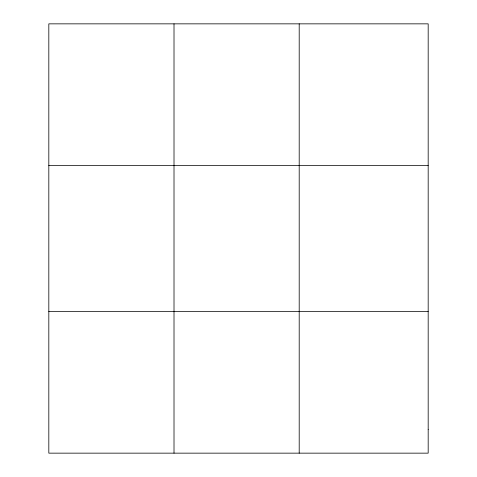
<?xml version="1.0" encoding="UTF-8"?>
<svg xmlns="http://www.w3.org/2000/svg" width="477" height="477" viewBox="0 0 477 477"><rect width="100%" height="100%" fill="white"/><g stroke="black" fill="none" stroke-linecap="round" stroke-linejoin="round"><path stroke-width="0.72" d="M48.821 165.519L428.179 165.519M48.821 311.481L428.179 311.481M299.198 23.85L299.198 453.15M174.01 23.85L174.01 453.15M428.179 429.538L428.179 453.15L48.821 453.15L48.821 23.85L428.179 23.85L428.179 429.538"/></g></svg>
